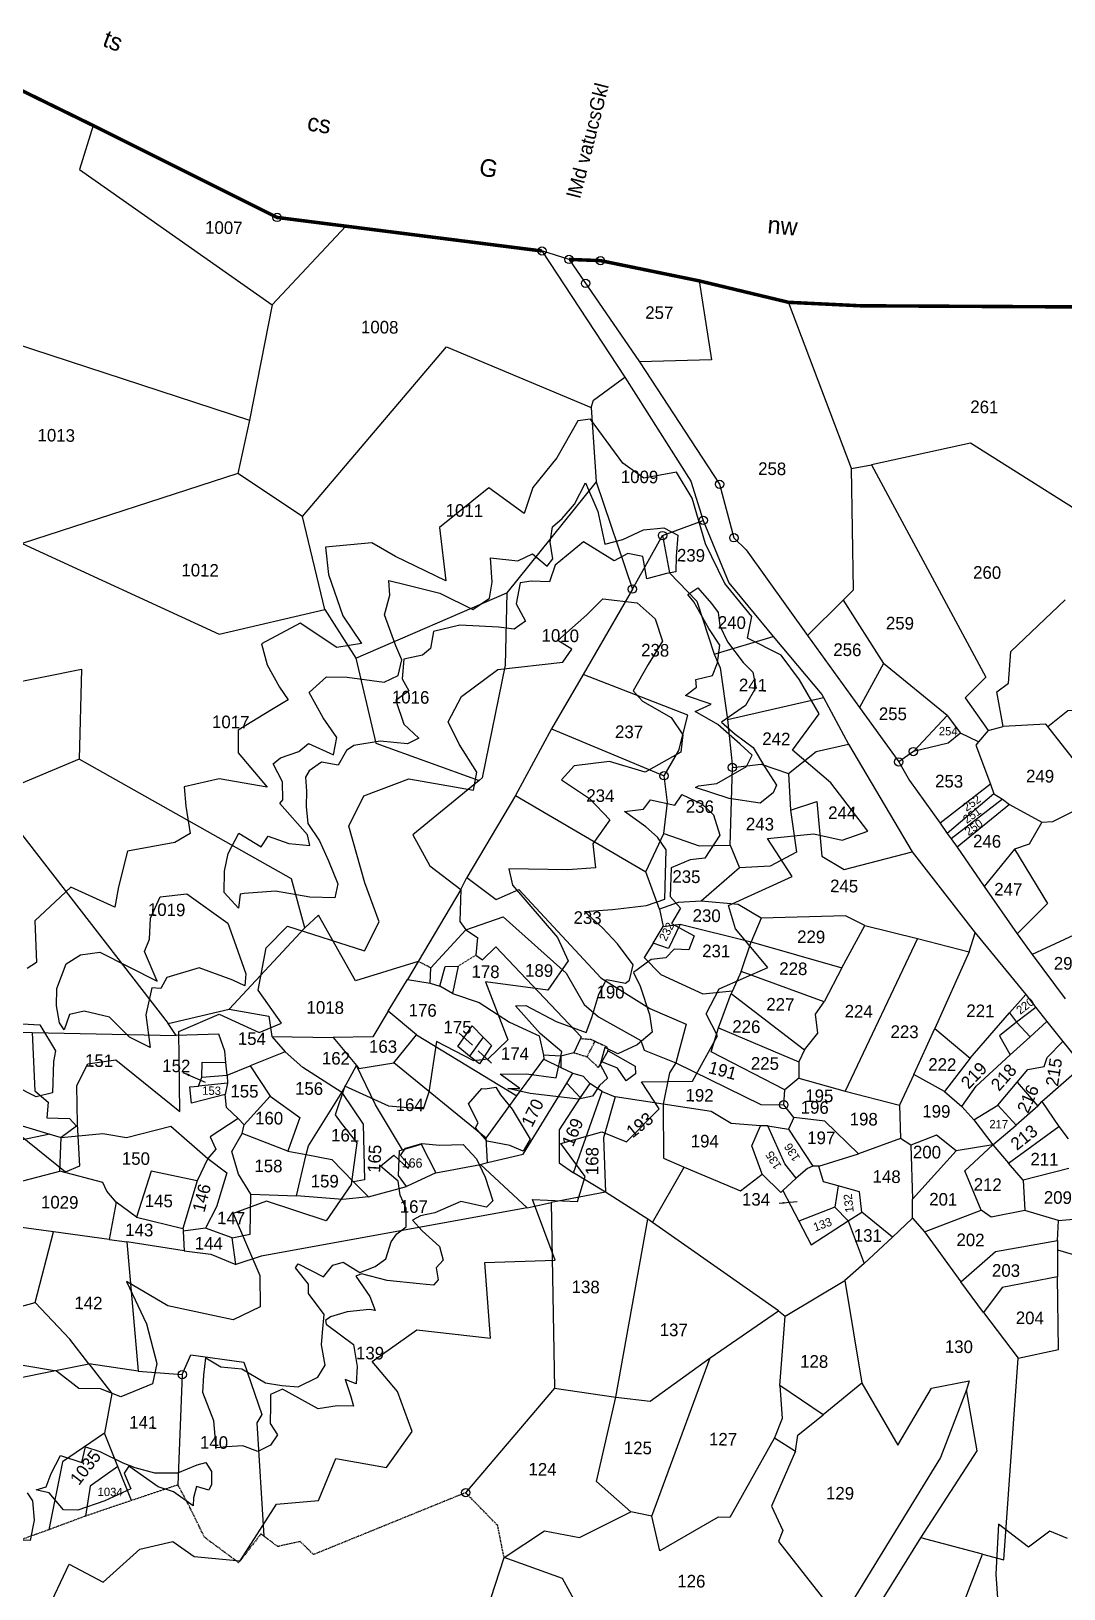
# Model space of a CAD drawing. Header units: metres. Extents: x 92 to 307193, y 121 to 1940865.
# Drawn here: x 305715 to 306427, y 1939684 to 1940757 of the extents above; entities that cross this region are included whole.
import ezdxf

# ---------------------------------------------------------------- set-up
doc = ezdxf.new("R2010")
doc.units = ezdxf.units.M
doc.header["$LTSCALE"] = 0.3
doc.linetypes.add('DASHED', pattern=[0.75, 0.5, -0.25])
doc.layers.get('0').update_dxf_attribs({"linetype": 'CONTINUOUS'})
for name, color, linetype in [('OFF', 1, 'CONTINUOUS'), ('POLY_HATCH', 12, 'CONTINUOUS'), ('POLY_PARCEL', 6, 'CONTINUOUS'), ('POLY_ROAD', 30, 'CONTINUOUS'), ('POLY_SUBPARCEL', 6, 'DASHED'), ('SYM_ARROW', 1, 'CONTINUOUS'), ('SYM_STONE', 1, 'CONTINUOUS'), ('TEXT_MAPOUT', 7, 'CONTINUOUS'), ('TEXT_PARCEL', 7, 'CONTINUOUS'), ('V_BOUND_LINE', 7, 'CONTINUOUS')]:
    doc.layers.add(name, color=color, linetype=linetype)
doc.styles.add('TEXT_MAP', font='KRDEV050.TTF')
doc.dimstyles.get("Standard").update_dxf_attribs({"dimtxt": 0.18, "dimasz": 0.18, "dimexe": 0.18, "dimexo": 0.0625, "dimgap": 0.09, "dimtad": 0, "dimtih": 1, "dimtoh": 1, "dimdec": 4, "dimzin": 0, "dimdsep": 46, "dimtxsty": 'Standard', "dimcen": 0.09, "dimadec": 0, "dimazin": 0, "dimtfac": 1, "dimtdec": 4, "dimtofl": 0, "dimtmove": 0, "dimatfit": 3, "dimfxl": 1, "dimtolj": 1, "dimtzin": 0, "dimarcsym": 0})

# ---------------------------------------------------------------- blocks, each defined once
blk = doc.blocks.new('STONE')
blk.add_circle((0, 0), 0.851)
blk = doc.blocks.new('TEXTARROW')
blk.add_leader([(0.04, -0.01), (8.68, -0.01)], dimstyle='Standard', override={"dimtxt": 2.5, "dimasz": 2.5, "dimexe": 1.25, "dimexo": 0.625, "dimgap": 0.625, "dimtad": 1, "dimtih": 0, "dimtoh": 0, "dimzin": 8, "dimcen": 2.5, "dimtofl": 1})
blk = doc.blocks.new('10')
at = {"layer": 'OFF'}
for points in [[(532.59, 476.16), (528.7, 477.31)], [(522.9, 280.67), (525.88, 290.39)]]:
    blk.add_lwpolyline(points, dxfattribs=at)
at = {"layer": 'POLY_HATCH'}
for points in [[(460.51, 281.53), (463.7, 288.57), (468.6, 286.03), (473.78, 290.85), (478.47, 292.03), (481.58, 289.92), (488.14, 289.38), (493.24, 297.57), (499.21, 298.18), (501.61, 304.21), (508.87, 303.03), (512.48, 308.21), (510.3, 313.89), (506.62, 318.15), (512.95, 322.75), (523.5, 321.72), (522.53, 332.54), (532.58, 333.01), (529.26, 341.62), (535.66, 341.44), (536.7, 345.05), (533.19, 349.69), (539.02, 351.44), (542.56, 350.05), (547.18, 354.87), (544.57, 358.69), (551.9, 358.87), (555.37, 365.41), (553.69, 368.52), (555.51, 372.12), (562.41, 375.3), (557.73, 380.77), (556.69, 384.09), (565.74, 388.34), (562.13, 393.74), (568.74, 394.49), (572.79, 393.66), (576.47, 394.99), (571.07, 401.81), (565.53, 406.42), (569.28, 411.67), (566.38, 416.49), (563.7, 419.96), (558.87, 422.35), (559.42, 425.45), (555.51, 430.14), (552.69, 435.75), (550.65, 442.28), (548.39, 445.96), (543.71, 445), (540.67, 447.11), (535.98, 453.36), (534.16, 453.11), (531.26, 447.78), (527.86, 443.46), (526.68, 439.71), (521.56, 443.31)], [(521.56, 443.31), (514.61, 437.55), (515.61, 429.96), (508.34, 433.34), (504.96, 435.25), (498.34, 434.52), (498.81, 430.64), (500.96, 424.73), (503.69, 420.82), (500.13, 420.21), (494.87, 423.59), (489.36, 420.56), (490.22, 417.59), (492.01, 414.39), (493.28, 412.59), (490.95, 411.15), (486.21, 408.18), (486.24, 404.92), (490.45, 400.07), (483.6, 401.16), (478.62, 399.95), (478.89, 397.22), (479.56, 393.31), (477.36, 391.99), (470.62, 390.67), (469.41, 385.52), (468.91, 382.61), (462.58, 385.41), (457.49, 380.5), (457.82, 374.53), (456.49, 373.68)], [(551.14, 427.45), (550.24, 428.46), (551.65, 429.46), (553.63, 427.23), (554.61, 425.95), (554.88, 424.07), (556.01, 421.8), (558.29, 418.87), (559.72, 417.49), (560.14, 415.31), (558.72, 412.73), (555.33, 410.3), (557.31, 408.58), (559.89, 406.7), (561.57, 404.02), (563.3, 401.39), (562.83, 400.26), (561, 398.79), (556.56, 399.36), (551.72, 400.9)], [(453.39, 365.83), (458.43, 365.65), (460.7, 361.97), (460.47, 360.43), (460.39, 355.92), (458.07, 355.32), (454.91, 356.85)], [(452.87, 352.13), (462.38, 344.64), (464.41, 345.55), (464.03, 351.52), (463.82, 357.01), (465.38, 360.16), (469.35, 360.78), (478.62, 353.52), (478.33, 364.98), (484.07, 367.54), (489.8, 364.98), (493.01, 366.36), (489.57, 371.03), (490.66, 377.12), (493.63, 380.26), (504.72, 376.88), (506.76, 381.03), (504.61, 386.58), (502.22, 394.66), (504.31, 399.04), (510.7, 401.54), (519.97, 400.04), (520.41, 402.66), (517.85, 406.63), (516.23, 409.77), (518.08, 413.45), (523.23, 417.35), (532.5, 418.56), (533.77, 420.41), (531.74, 421.62), (535.83, 425.35), (538.1, 427.67), (543.01, 427.17), (545.63, 424.91), (546.72, 421.76), (544.69, 418.38), (542.6, 414.59), (543.98, 413.15), (548.13, 410.83), (549.81, 408.39), (549.54, 405.89), (544.51, 402.98), (539.36, 404.42), (534.33, 403.75), (532.53, 401.72), (536.57, 399.1), (539.54, 396.08), (537.15, 392.64), (537.6, 389.2), (533.62, 388.87), (525.18, 388.9), (525.77, 386.55), (532.3, 379.15), (533.86, 375.82), (531, 371.62), (522.09, 372.65), (525.38, 364.42), (522.59, 361.63), (520.56, 361.36), (515.17, 364.04), (514.2, 356.78), (513.41, 354.34), (508.49, 354.72), (502.16, 357.45), (500.87, 353.34), (501.72, 352.19), (503.99, 349.4), (503.25, 343.43), (499.75, 338.17), (491.19, 340.85), (486.45, 339.06), (490.39, 330.24), (490.48, 325.74), (486.69, 323.83), (477.3, 325.68), (471.32, 329.12), (474.3, 323.1), (475.86, 317.42), (475.24, 314.51), (470.74, 312.6), (467.82, 313.69), (464.73, 313.72), (461.52, 316.16), (456.67, 316.89)], [(551.72, 400.9), (552.16, 401.14), (554.76, 401.51), (558.97, 403.97), (559.76, 405.6), (558.03, 407.16), (554.79, 409.95), (551.52, 411.77), (553.79, 412.82), (550.1, 414.03), (551.69, 415.24), (551.55, 416.35), (553.92, 416.94), (554.61, 418.76), (554.92, 421.29), (553.32, 423.63), (551.14, 427.45)], [(525.51, 357.44), (527.21, 357.47), (524.36, 359.51), (528.15, 359.59), (532.39, 359.09), (533.16, 362.8), (529.99, 365.39), (526.42, 369.31), (527.89, 369.39), (532.29, 367.12), (536.6, 365.62), (537.36, 367.79), (538.31, 371.13), (539.36, 373.24), (542.11, 372.77), (542.65, 373.2), (543.15, 375.41), (540.89, 378.38), (538.71, 380.65), (536.08, 382.92), (540.1, 383.26), (544.95, 383.89), (547.58, 384.87), (547.63, 388.43), (547.64, 391.92), (546.37, 393.71), (544.68, 395.15), (541.6, 397.32), (544.35, 397.66), (545.31, 399.03), (548.81, 398.34), (549.79, 399.83), (549.8, 399.84)], [(549.8, 399.84), (552.7, 398.51), (554.36, 397.01), (555.28, 394.13), (553.2, 390.8), (551.12, 390.52), (548.39, 389.35), (548.31, 385.26), (549.84, 383.59), (548.57, 381.41), (551.85, 379.68), (551.12, 377.65), (548.99, 377.73), (547.81, 376.45), (545.73, 376.18), (543.23, 374.32)], [(543.23, 374.32), (544.23, 372.37), (545.58, 368.31), (546.01, 365.83), (543.88, 363.96), (541.15, 362.63), (539.27, 363.51), (538.64, 361.08), (539.72, 359.15), (538.59, 358.07), (537.61, 356.55), (535.63, 356.07), (528.69, 356.8), (525.51, 357.44)], [(520.95, 351.77), (521.33, 352.49), (519.89, 355.21), (521.75, 357.39), (522.27, 357.39)], [(522.27, 357.39), (523.78, 357.65), (524.43, 356.55), (526.16, 354.52), (528.79, 350.24), (527.81, 348.51), (525.88, 349.33), (522.65, 349.91), (520.95, 351.77)], [(484.49, 305.51), (484.12, 309.33), (482.49, 313.37), (482.57, 315.87), (482.85, 318.34), (484.99, 317.09), (488.01, 316.82), (491.41, 314.9), (493.75, 314.53), (496.12, 314.39), (498.91, 315.82), (499.93, 317.51), (499.36, 320.43), (499.48, 322.22), (499.68, 324.75), (497.38, 327.73), (497.39, 329.06), (495.48, 331.4), (495.85, 331.96), (499.48, 330.18), (500.81, 331.87), (502.28, 332.3), (504.68, 330.87), (506.89, 331.72), (508.39, 332.87), (509.12, 335.3), (509.88, 336.47), (511.22, 337.46), (511.17, 340.12), (510.31, 341.97), (510.01, 343.98), (507.41, 346.09), (509.3, 347.69), (511.41, 345.83), (511.59, 346.24), (510.25, 347.67), (510.97, 348.72), (513.31, 349.44), (515.88, 349.2), (519.19, 349.36), (519.19, 349.36)], [(519.19, 349.36), (521.14, 347.36), (522.4, 344.75), (523.58, 341.37), (522.65, 340.45), (519.01, 341.22), (515.28, 339.54), (513.25, 339.07), (512.12, 338.44), (513.5, 336.92), (516.03, 334.74), (516.56, 332.76), (515.58, 331.68), (515.91, 329.95), (515.23, 329.18), (513.25, 329.35), (508.61, 329.78), (504.93, 330.66), (504.1, 330.33), (506.18, 327.45), (506.96, 325.47), (506.13, 325.6), (502.95, 325.22), (500.57, 324.45), (499.89, 323.92), (499.97, 323.39), (503.95, 320.52), (504.48, 317.39), (504.4, 314.91), (502.82, 315.53), (503.6, 313.25), (504.03, 311.73), (501.7, 311.75), (499.01, 311.28), (493.88, 314.01), (492.15, 313.23), (492.17, 311.75), (492.15, 309.07), (493.22, 307.45), (492.25, 305.97), (490.47, 305.04), (488.29, 305.82), (486, 305.64), (484.49, 305.51)], [(606.43, 294.24), (603.87, 295.24), (600.86, 292.9), (596.52, 296.13), (596.26, 288.97), (596.59, 284.86), (600.79, 278.74), (594.88, 281.89), (591.43, 279.18), (587.83, 271.36), (590.09, 262.42), (599.23, 257.82), (603.87, 257.11), (598.19, 249.51), (601.64, 247.55), (611.03, 248.7)], [(458.81, 299.11), (460.24, 299.58), (460.93, 301.47), (462.24, 304.09), (465.29, 303.11), (465.79, 305.38), (467.84, 304.72), (471.17, 303.16), (472.9, 302.5), (475.72, 301.81), (479.06, 301.86), (481.82, 303), (483.06, 303.37), (483.06, 303.37)], [(483.06, 303.37), (483.85, 302.09), (483.9, 300.23), (483.52, 299.41), (481.74, 299.93), (481.37, 298.31), (481.34, 297.13), (478.46, 299.11), (476.28, 299.78), (472.02, 302.68), (471.38, 301.69), (472.38, 299.46), (468.68, 297.69), (464.85, 296.32), (462.76, 296.3), (460.72, 298.7), (459.58, 298.92), (458.81, 299.11)], [(457.55, 298.7), (458.31, 297.53), (458.63, 294.76), (458.09, 291.88), (456.33, 291.9), (454.8, 291.16), (452.95, 291.54), (450.78, 292.16), (448.38, 293.45), (447.13, 295.25), (446.59, 294.95), (446.77, 293.11), (446.43, 292.65), (446.69, 289.3), (446.35, 288.48), (444.59, 289.38), (442.78, 289.91), (441.76, 288.78), (439.56, 290.35), (437.16, 292.2), (435.36, 293.84)]]:
    blk.add_lwpolyline(points, dxfattribs=at)
for points in [[(547.14, 431.44), (544.35, 430.62), (543.73, 433.83), (541.58, 434.23), (539.63, 433.12), (535.23, 435.81), (531.21, 432.41), (530.42, 430.01), (527.83, 430.06), (526.23, 429.81), (525.73, 426.8), (527.1, 424.34), (525.47, 423.16), (523.23, 423.43), (517.7, 423.61), (513.94, 422.66), (513.57, 420.26), (512.42, 419.28), (509.76, 418.68), (509.55, 415.86), (510.54, 414.14), (508.68, 412.71), (509.89, 409.37), (512.07, 407.39), (510.47, 406.54), (506.55, 406.87), (502.76, 406.21), (501.75, 405.46), (500.6, 403.35), (498.17, 403.78), (496.44, 402.48), (495.91, 401.59), (496.12, 399.58), (496.1, 397.4), (496.35, 394.97), (498.04, 392.5), (499.41, 389.65), (500.75, 386.38), (500.38, 384.4), (496.78, 384.42), (491.86, 385.24), (487.4, 384.84), (486.8, 384.72), (486.62, 382.74), (484.54, 384.92), (484.53, 387.99), (485, 390.52), (486.53, 393.45), (489.71, 391.52), (490.69, 393.05), (493.67, 392.07), (496.71, 391.8), (496.33, 393.33), (492.3, 397.76), (492.72, 398.28), (492.65, 400.86), (491.27, 403.44), (492.3, 404.32), (494.93, 405.24), (496.31, 406.42), (499.89, 404.84), (500.32, 407.32), (498.34, 410.1), (496.31, 413.68), (498.74, 415.96), (501.67, 415.99), (507.01, 415.31), (508.99, 416.29), (509.46, 418.57), (508.59, 420.54), (506.91, 424.98), (507.64, 427.8), (507.46, 429.88), (509.99, 429.31), (514.78, 428.18), (519.52, 425.9), (521.9, 427.53), (522.22, 429.86), (521.95, 433.34), (525.88, 432.96), (527.96, 433.99), (530.09, 432.26), (530.87, 433.29), (530.44, 435.67), (530.77, 437.89), (532.1, 439.07), (533.88, 441.15), (535.41, 444.23), (537.19, 440.15), (538.26, 435.52), (540.85, 436.19), (543.78, 437.62), (546.66, 437.94), (548.69, 436.92), (548.52, 433.89), (548.49, 431.71), (547.14, 431.44)], [(461.25, 365.95), (460.76, 368.39), (460.81, 370.87), (462.07, 374.39), (464.13, 375.74), (466.86, 376.16), (475.13, 372.11), (473.25, 376.34), (473.93, 378.09), (474.04, 381.12), (475.4, 384.16), (479.19, 384.66), (485.11, 380.57), (486.28, 377.36), (487.77, 373.35), (487.66, 371.6), (485.95, 372.42), (481.09, 374.12), (476.51, 372.68), (475.68, 371.07), (474.38, 371.13), (473.56, 367.3), (474.24, 362.63), (471.3, 364.07), (468.39, 366.88), (464.73, 367.66), (462.67, 367.19), (461.9, 364.95)]]:
    blk.add_lwpolyline(points, close=True, dxfattribs=at)
at = {"layer": 'POLY_PARCEL'}
for points in [[(464.27, 494.36), (462.38, 488.04), (490.21, 469.06)], [(490.21, 469.06), (500.62, 480.47)], [(551.25, 473.35), (553.14, 462.1), (542.89, 461.65)], [(573.38, 446.81), (564.08, 470.46)], [(432.59, 469.54), (487.21, 452.55)], [(490.21, 469.06), (487.21, 452.55)], [(494.96, 438.86), (515.24, 463.42), (536.03, 455.04)], [(536.03, 455.04), (536.35, 456.08), (540.81, 459.41)], [(536.03, 455.04), (536.93, 444.42)], [(487.21, 452.55), (485.66, 444.89)], [(612.63, 437.08), (590.37, 450.66), (576.26, 447.38)], [(572.45, 427.96), (573.92, 429.46), (573.38, 446.81)], [(573.38, 446.81), (576.26, 447.38)], [(576.26, 447.38), (593.05, 417.23), (590.11, 414.23), (593.46, 409.6)], [(485.66, 444.89), (454.96, 434.45)], [(494.96, 438.86), (485.66, 444.89)], [(536.93, 444.42), (524.37, 428.33)], [(536.93, 444.42), (542.3, 429.13)], [(546.51, 436.86), (552.3, 439.11)], [(498.34, 425.6), (494.96, 438.86)], [(542.3, 429.13), (546.51, 436.86)], [(546.51, 436.86), (547.59, 431.54), (551.53, 427.56), (554.11, 419.99)], [(454.96, 434.45), (483.28, 421.86), (498.34, 425.6)], [(502.9, 418.7), (524.37, 428.33)], [(524.37, 428.33), (524.27, 418.02), (521.22, 401.84), (520.76, 401.45)], [(542.3, 429.13), (535.45, 416.82)], [(567.42, 422.86), (572.45, 427.96)], [(572.45, 427.96), (578.39, 418.99)], [(595.62, 410.21), (594.64, 415.17), (596.3, 416.42), (596.54, 420.98), (604.24, 428.48)], [(498.34, 425.6), (502.9, 418.7)], [(554.11, 419.99), (562.51, 422.63)], [(554.11, 419.99), (555.03, 418.04), (556.17, 410.66)], [(578.39, 418.99), (575.01, 412.66)], [(587.57, 411.67), (578.39, 418.99)], [(502.9, 418.7), (505.93, 406.61), (520.76, 401.45)], [(535.45, 416.82), (531.02, 409.01)], [(547.2, 402.5), (549.25, 406.13), (550.51, 411.2), (535.45, 416.82)], [(447.14, 413.04), (463.68, 416.6), (463.54, 403.72)], [(556.17, 410.66), (569.85, 414)], [(601.99, 410.29), (604.82, 412.66), (611.06, 412.94)], [(556.17, 410.66), (556.96, 403.83)], [(582.81, 406.46), (587.57, 411.67)], [(587.57, 411.67), (589.54, 409.2)], [(593.46, 409.6), (595.62, 410.21)], [(601.99, 410.29), (601.69, 410.66), (595.62, 410.21)], [(609.28, 401.3), (601.99, 410.29)], [(531.02, 409.01), (526.01, 399.4)], [(531.02, 409.01), (547.2, 402.5)], [(589.54, 409.2), (587.78, 407.71), (582.81, 406.46)], [(592.13, 407.97), (589.54, 409.2)], [(592.13, 407.97), (591.74, 407.5), (593.89, 401.94)], [(593.46, 409.6), (592.13, 407.97)], [(564.99, 403.07), (568.92, 406.27), (573.51, 407.37)], [(582.81, 406.46), (580.75, 404.96)], [(463.54, 403.72), (451.04, 398.28)], [(496.12, 380.02), (494.13, 387.01), (463.54, 403.72)], [(556.78, 392.71), (556.96, 403.83)], [(556.96, 403.83), (561.07, 404.33), (564.99, 403.07)], [(520.76, 401.45), (511.42, 393.55), (513.87, 389.14), (518.39, 385.82)], [(547.27, 394.22), (547.77, 398.68), (547.2, 402.5)], [(564.99, 403.07), (565.36, 397.82)], [(593.89, 401.94), (586.78, 396.25)], [(593.89, 401.94), (594.41, 400.55)], [(526.01, 399.4), (519.2, 387.56)], [(526.01, 399.4), (544.78, 388.71)], [(565.36, 397.82), (569.1, 399.11), (569.93, 391.3), (573.14, 389.47), (582.86, 392.12)], [(594.41, 400.55), (587.83, 394.83)], [(595.66, 399.85), (588.41, 394.03)], [(596.67, 399.07), (589.28, 392.86)], [(594.41, 400.55), (595.66, 399.85)], [(595.66, 399.85), (596.67, 399.07)], [(596.67, 399.07), (601.34, 396.6)], [(601.34, 396.6), (602.89, 396.74), (606.95, 398.83)], [(451.04, 398.28), (476.77, 366.08)], [(565.36, 397.82), (566.29, 391.84), (562.54, 389.76), (558.19, 389.5)], [(601.34, 396.6), (599.58, 393.43), (597.45, 392.72)], [(544.78, 388.71), (547.27, 394.22)], [(547.27, 394.22), (552.35, 392.53), (556.78, 392.71)], [(556.78, 392.71), (558.19, 389.5)], [(597.45, 392.72), (593.23, 387.29)], [(597.45, 392.72), (602.32, 385.02), (598, 380.58)], [(546.84, 383.42), (544.78, 388.71)], [(558.19, 389.5), (552.75, 384.65)], [(518.39, 385.82), (512.42, 375.45)], [(518.39, 385.82), (518.28, 381.23), (519.16, 380.09)], [(518.39, 385.82), (519.2, 387.56)], [(519.2, 387.56), (523.45, 384.47), (526.66, 385.94), (538.55, 373.49), (545.65, 369.21), (550.87, 367.01), (549.45, 361.49)], [(552.75, 384.65), (549.47, 384.39), (546.84, 383.42)], [(546.84, 383.42), (547.38, 380.94)], [(561.39, 382.34), (558.04, 384.25), (552.75, 384.65)], [(512.42, 375.45), (503.47, 372.58), (498.08, 381.88), (496.12, 380.02)], [(519.16, 380.09), (524.47, 382), (533.58, 374.07), (536.22, 369.65), (538.31, 367.9), (544.39, 364.6), (544.92, 363.24), (549.45, 361.49)], [(549.83, 381.3), (548.21, 377.81), (545.97, 378.53)], [(547.38, 380.94), (549.83, 381.3)], [(549.83, 381.3), (559.99, 378.92)], [(561.39, 382.34), (559.99, 378.92)], [(576.24, 381.48), (573.43, 382.85), (561.39, 382.34)], [(573.03, 375.4), (576.24, 381.48)], [(576.24, 381.48), (583.77, 379.72)], [(608.06, 381.47), (600.22, 377.67)], [(496.12, 380.02), (485.49, 368.23)], [(514.24, 374.56), (519.16, 380.09)], [(519.16, 380.09), (520.84, 378.99), (520.66, 376.49)], [(545.97, 378.53), (547.38, 380.94)], [(558.62, 374.68), (559.99, 378.92)], [(559.99, 378.92), (573.03, 375.4)], [(583.77, 379.72), (573.76, 357.74)], [(583.77, 379.72), (591.19, 377.92)], [(591.19, 377.92), (592.03, 380.66)], [(520.66, 376.49), (521.61, 375.8), (523.49, 377.68), (535.87, 365), (535.76, 364.75)], [(545.97, 378.53), (544.71, 376.48), (547.12, 374.07), (553.21, 371.37), (557.41, 371.88)], [(591.19, 377.92), (586.43, 366.9)], [(512.42, 375.45), (510.93, 372.87)], [(514.16, 372.37), (514.24, 374.56)], [(515.58, 371.95), (516.3, 374.79), (518.13, 374.86)], [(518.13, 374.86), (517.39, 370.92)], [(558.62, 374.68), (557.41, 371.88)], [(570.54, 370.47), (558.62, 374.68)], [(573.03, 375.4), (570.54, 370.47)], [(508.24, 368.29), (510.93, 372.87)], [(510.93, 372.87), (514.16, 372.37)], [(514.16, 372.37), (515.58, 371.95)], [(517.39, 370.92), (515.58, 371.95)], [(517.39, 370.92), (521.2, 369.69), (525.61, 366.93), (529.84, 365.07), (530.51, 362.32)], [(555.5, 366.54), (557.25, 371.51)], [(557.41, 371.88), (557.25, 371.51)], [(557.25, 371.51), (567.84, 363.59)], [(567.84, 363.59), (569.71, 365.97), (569.35, 368.7), (570.54, 370.47)], [(597.1, 369.26), (599.37, 371.94)], [(600.86, 370.09), (598.08, 367.98)], [(476.77, 366.08), (485.49, 368.23)], [(485.49, 368.23), (491.18, 367.33), (491.62, 364.42)], [(508.24, 368.29), (506.07, 364.57), (500.4, 364.4)], [(512.3, 364.97), (508.24, 368.29)], [(591.53, 362.71), (597.1, 369.26)], [(598.08, 367.98), (595.68, 365.96), (597.28, 363.27)], [(597.1, 369.26), (598.08, 367.98)], [(598.08, 367.98), (600.1, 365.91)], [(600.1, 365.91), (602.45, 368.11)], [(477.94, 364.4), (476.77, 366.08)], [(518.23, 363.36), (520.24, 366.34), (521.86, 364.76)], [(565.09, 357.81), (554.5, 363.13), (555.5, 366.54)], [(555.5, 366.54), (567.03, 361.84)], [(583.51, 360.25), (586.43, 366.9)], [(586.43, 366.9), (591.53, 362.71)], [(597.28, 363.27), (600.1, 365.91)], [(448.63, 364.48), (457.34, 364.53)], [(457.34, 364.53), (457.83, 356.17), (459.77, 354.59), (459.64, 352.34), (462.88, 352.31), (463.89, 351.2), (461.7, 349.56)], [(457.34, 364.53), (477.94, 364.4)], [(485.09, 360.62), (484.96, 362.25), (484.06, 364.66), (477.94, 364.4)], [(491.62, 364.42), (500.4, 364.4)], [(491.62, 364.42), (493.55, 362.25)], [(500.4, 364.4), (503.8, 360.44)], [(509.11, 360.92), (512.3, 364.97)], [(512.3, 364.97), (526.81, 356.42)], [(519.96, 362.02), (518.23, 363.36)], [(521.86, 364.76), (519.96, 362.02)], [(521.86, 364.76), (523.08, 363.56), (521.4, 360.91), (519.96, 362.02)], [(535.76, 364.75), (534.87, 362.71)], [(567.84, 363.59), (567.03, 361.84)], [(590.43, 355.78), (592.45, 358.73), (597.28, 363.27)], [(598.33, 359.38), (599.82, 361.2), (602.13, 361.68), (602.56, 362.99), (604.79, 365.27)], [(493.55, 362.25), (488.57, 360.21)], [(501.74, 356.58), (496.12, 360.07), (493.55, 362.25)], [(526.81, 356.42), (530.58, 361.74)], [(530.51, 362.32), (530.58, 361.74)], [(532.99, 362.17), (530.51, 362.32)], [(530.58, 361.74), (533.04, 360.59)], [(534.87, 362.71), (532.99, 362.17)], [(532.99, 362.17), (533.04, 360.59)], [(538.39, 360.65), (538.86, 361.48)], [(539.74, 363.04), (543.63, 360.93), (543.71, 359.81), (542.4, 358.78), (541.13, 360.6), (538.86, 361.48)], [(538.86, 361.48), (539.74, 363.04)], [(549.45, 361.49), (548.59, 360.02), (547.73, 355.55)], [(549.45, 361.49), (561.72, 355.69), (564.98, 355.69)], [(567.03, 361.84), (567.09, 359.5)], [(591.53, 362.71), (587.95, 357.91)], [(601.87, 356.68), (607.61, 361.85)], [(481.72, 358.45), (481.7, 360.6), (485.09, 360.62)], [(481.72, 358.45), (485.3, 358.81)], [(485.3, 358.81), (485.09, 360.62)], [(485.3, 358.81), (488.57, 360.21)], [(485.3, 358.81), (485.37, 357.66)], [(488.57, 360.21), (491.5, 355.88)], [(501.74, 356.58), (503.8, 360.44)], [(503.8, 360.44), (504.15, 360.04), (509.11, 360.92)], [(510.56, 348.5), (506.6, 354.88), (503.8, 360.44)], [(522.47, 350.3), (509.11, 360.92)], [(533.04, 360.59), (534.77, 359.78)], [(533.92, 358.36), (534.77, 359.78)], [(534.77, 359.78), (536.23, 359.39), (537.2, 358.35)], [(567.09, 359.5), (565.09, 357.81)], [(567.09, 359.5), (573.76, 357.74)], [(583.51, 360.25), (581.52, 355.87)], [(587.95, 357.91), (583.51, 360.25)], [(595.6, 356.05), (598.33, 359.38)], [(598.33, 359.38), (601.34, 355.99)], [(485.09, 356.06), (480.27, 354.72), (480.01, 357.05), (481.23, 357.18)], [(481.23, 357.18), (481.72, 358.45)], [(485.37, 357.66), (481.23, 357.18)], [(485.37, 357.66), (485.09, 356.06)], [(496.79, 347.61), (497.11, 348.87), (501.74, 356.58)], [(501.74, 356.58), (504.88, 352.05), (505.15, 344.11), (503.6, 343.83)], [(522.75, 346.86), (527.79, 348.08), (533.92, 358.36)], [(533.92, 358.36), (535.87, 356.3)], [(535.03, 345.53), (538.98, 357.24)], [(537.2, 358.35), (535.87, 356.3)], [(538.98, 357.24), (537.2, 358.35)], [(538.98, 357.24), (540.87, 356.47)], [(564.98, 355.69), (565.09, 357.81)], [(573.76, 357.74), (581.52, 355.87)], [(587.95, 357.91), (590.43, 355.78)], [(601.34, 355.99), (601.87, 356.68)], [(601.87, 356.68), (604.36, 353.13)], [(486.96, 352.63), (485.3, 354.2), (485.09, 356.06)], [(491.5, 355.88), (487.87, 351.75)], [(491.5, 355.88), (495.78, 352.88), (494.13, 348.06)], [(522.47, 350.3), (526.81, 356.42)], [(535.87, 356.3), (532.89, 351.66), (532.97, 346.92), (535.03, 345.53)], [(540.87, 356.47), (539.28, 350.61), (539.65, 342.84)], [(547.73, 355.55), (540.87, 356.47)], [(561.7, 352.64), (557.49, 352.89), (554.61, 354.56), (547.73, 355.55)], [(547.73, 355.55), (547.88, 347.79), (550.84, 346.58)], [(566.45, 353.87), (564.98, 355.69)], [(581.52, 355.87), (581.76, 351.08)], [(590.43, 355.78), (592.21, 353.89)], [(592.21, 353.89), (595.6, 356.05)], [(598.25, 353.23), (595.6, 356.05)], [(601.34, 355.99), (598.25, 353.23)], [(452.07, 352.28), (460.09, 350.02)], [(486.96, 352.63), (483.02, 349.94), (483.83, 348.21), (482.7, 346.87)], [(487.87, 351.75), (486.96, 352.63)], [(562.01, 345.74), (560.52, 349.73), (561.7, 352.64)], [(562.75, 352.62), (561.7, 352.64)], [(562.75, 352.62), (565.71, 352.2)], [(566.89, 345.23), (565.27, 347.25), (562.75, 352.62)], [(566.45, 353.87), (565.71, 352.2)], [(565.71, 352.2), (569.26, 346.96)], [(575.76, 348.84), (570.88, 353.4), (566.45, 353.87)], [(592.21, 353.89), (594.94, 350.35)], [(594.94, 350.35), (598.25, 353.23)], [(597.23, 347.79), (604.36, 353.13)], [(604.36, 353.13), (605.72, 351.37)], [(460.09, 350.02), (452.77, 348.38), (447.69, 348.95), (447.33, 347.65)], [(460.09, 350.02), (461.7, 349.56)], [(461.7, 349.56), (467.67, 350.21), (471.04, 349.68), (477.38, 351.42), (482.7, 346.87)], [(488.93, 341.85), (487.16, 344.68), (486.12, 347.89), (487.6, 350.48)], [(487.6, 350.48), (487.87, 351.75)], [(494.13, 348.06), (487.6, 350.48)], [(522.75, 346.86), (522.47, 350.3)], [(581.76, 351.08), (575.76, 348.84)], [(583.25, 350.17), (581.76, 351.08)], [(589.72, 349.46), (586.89, 351.66), (583.25, 350.17)], [(583.25, 350.17), (583.57, 342.43)], [(594.94, 350.35), (589.72, 349.46)], [(593.44, 341.02), (590.99, 346.59), (594.94, 350.35)], [(594.94, 350.35), (597.23, 347.79)], [(461.57, 344.74), (461.7, 349.56)], [(494.13, 348.06), (496.79, 347.61)], [(495.49, 341.67), (496.79, 347.61)], [(496.79, 347.61), (500.44, 346.98), (503.6, 343.83)], [(511.21, 343.25), (510.03, 344.82), (510.12, 348.37), (510.56, 348.5)], [(510.56, 348.5), (513.22, 349.31), (515.35, 345.28)], [(570.1, 346.96), (575.76, 348.84)], [(583.57, 342.43), (589.72, 349.46)], [(599.35, 345.36), (597.23, 347.79)], [(482.7, 346.87), (481.22, 343.64)], [(482.7, 346.87), (485.49, 344.83), (484.04, 339.95), (482.55, 336.89)], [(515.35, 345.28), (521.75, 346.54)], [(521.75, 346.54), (522.75, 346.86)], [(521.75, 346.54), (528.5, 340.42)], [(539.65, 342.84), (535.03, 345.53)], [(546.46, 338.57), (550.84, 346.58)], [(550.84, 346.58), (558.96, 343.27), (562.01, 345.74)], [(565.02, 343.4), (564.73, 343.11), (562.01, 345.74)], [(569.26, 346.96), (568.48, 346.63), (566.89, 345.23)], [(570.1, 346.96), (569.26, 346.96)], [(572.93, 344.21), (570.84, 344.76), (570.1, 346.96)], [(605.88, 347.12), (599.35, 345.36)], [(599.35, 345.36), (599.68, 341.02)], [(451.9, 342.08), (461.57, 344.74)], [(469.68, 340.44), (468.36, 341.98), (467.75, 343.19), (461.57, 344.74)], [(481.22, 343.64), (474.64, 344.95), (472.66, 338.33)], [(481.22, 343.64), (479.31, 336.77)], [(503.6, 343.83), (505.77, 341.67)], [(505.77, 341.67), (511.21, 343.25)], [(515.35, 345.28), (511.21, 343.25)], [(566.89, 345.23), (565.02, 343.4)], [(565.02, 343.4), (567.36, 339.09)], [(572.93, 344.21), (572.47, 341.13)], [(576.37, 340.49), (575.99, 343.4), (572.93, 344.21)], [(486.35, 335.55), (488.94, 336.1), (488.93, 341.85)], [(488.93, 341.85), (495.49, 341.67)], [(505.77, 341.67), (502.1, 341.28), (495.49, 341.67)], [(528.5, 340.42), (531.89, 341.25)], [(539.65, 342.84), (531.89, 341.25)], [(531.89, 341.25), (532.78, 314.69)], [(545.76, 339.04), (539.65, 342.84)], [(572.47, 341.13), (567.36, 339.09)], [(572.47, 341.13), (574.42, 339.19)], [(583.63, 339.73), (583.57, 342.43)], [(585.37, 337.77), (593.44, 341.02)], [(599.68, 341.02), (594.87, 340), (593.44, 341.02)], [(604.48, 339.66), (599.68, 341.02)], [(469.68, 340.44), (468.76, 335.09)], [(472.66, 338.33), (469.68, 340.44)], [(528.5, 340.42), (490.54, 332.99), (486.93, 331.73)], [(541.53, 313.51), (545.76, 339.04)], [(546.46, 338.57), (545.76, 339.04)], [(567.36, 339.09), (569.19, 335.72), (574.42, 339.19)], [(574.42, 339.19), (576.37, 340.49)], [(574.42, 339.19), (576.81, 333.14)], [(580.8, 336.95), (576.37, 340.49)], [(580.8, 336.95), (583.63, 339.73)], [(583.63, 339.73), (585.37, 337.77)], [(604.41, 336.83), (604.48, 339.66)], [(604.48, 339.66), (607.17, 339.95)], [(446.56, 337.79), (450.21, 323.55), (458.33, 325.93)], [(460.79, 336.05), (451.59, 337.19)], [(472.66, 338.33), (479.31, 336.77)], [(479.31, 336.77), (479.34, 336.76), (479.36, 336.39)], [(482.55, 336.89), (479.36, 336.39)], [(486.35, 335.55), (482.55, 336.89)], [(564.65, 326.2), (546.46, 338.57)], [(576.81, 333.14), (580.8, 336.95)], [(585.37, 337.77), (590.66, 330.71)], [(590.66, 330.71), (595.56, 335.12), (604.41, 336.83)], [(604.41, 336.83), (604.42, 335.49)], [(458.33, 325.93), (460.79, 336.05)], [(468.76, 335.09), (460.79, 336.05)], [(468.76, 335.09), (471.29, 334.76)], [(479.5, 333.6), (471.29, 334.76)], [(471.29, 334.76), (473.19, 316.32)], [(479.36, 336.39), (479.5, 333.6)], [(486.93, 331.73), (486.35, 335.55)], [(604.42, 335.49), (609.09, 334.16), (616.85, 333.45), (617.45, 332), (618.9, 332.02)], [(604.42, 335.49), (604.45, 331.62)], [(479.5, 333.6), (483.34, 333.16), (486.93, 331.73)], [(576.81, 333.14), (574.08, 330.66)], [(565.6, 325.46), (574.08, 330.66)], [(574.08, 330.66), (576.69, 316.01)], [(593.95, 326.39), (590.66, 330.71)], [(604.45, 331.62), (596.56, 329.97), (593.95, 326.39)], [(598.99, 319.89), (604.74, 321.22), (604.45, 331.62)], [(466.11, 317.25), (463.34, 320.74), (458.33, 325.93)], [(554.96, 319.34), (564.65, 326.2)], [(564.65, 326.2), (565.6, 325.46)], [(564.98, 315.55), (565.6, 325.46)], [(593.95, 326.39), (598.99, 319.89)], [(479.5, 315.9), (480.68, 318.76), (488.26, 317.8), (490.94, 310.36), (490.26, 309.15), (491.47, 292.96)], [(541.53, 313.51), (546.45, 313.02), (554.96, 319.34)], [(546.94, 296.6), (554.96, 319.34)], [(594.31, 291.79), (597.36, 291.05), (598.99, 319.89)], [(450.66, 313.95), (466.11, 317.25)], [(473.19, 316.32), (466.11, 317.25)], [(466.11, 317.25), (469.46, 313.05), (468.5, 307.38)], [(576.69, 316.01), (581.95, 307.23), (586.66, 315.45), (592.05, 316.55), (591.68, 315.27)], [(473.19, 316.32), (479.5, 315.9)], [(479.5, 315.9), (479.1, 300.11)], [(532.78, 314.69), (520.26, 299.57)], [(532.78, 314.69), (541.53, 313.51)], [(564.98, 315.55), (565.37, 310.83), (564.34, 308.02)], [(571.24, 311.44), (564.98, 315.55)], [(576.69, 316.01), (571.24, 311.44)], [(543.92, 297.17), (538.96, 301.41), (541.53, 313.51)], [(567.33, 306.16), (567.67, 308.48), (571.24, 311.44)], [(564.34, 308.02), (558.11, 296.53), (556.42, 296.58), (548.14, 291.63), (546.94, 296.6)], [(564.34, 308.02), (567.33, 306.16)], [(468.5, 307.38), (462.52, 303.2), (460.73, 293.44)], [(470.45, 302.61), (468.5, 307.38)], [(567.33, 306.16), (564.01, 298.24), (565.72, 294.79), (565.08, 293.19), (574.11, 282.02)], [(470.45, 302.61), (466.54, 299.74), (465.94, 295.47)], [(472.47, 297.77), (470.45, 302.61)], [(525.88, 290.39), (531.63, 294.28), (536.64, 293.37), (543.92, 297.17)], [(546.94, 296.6), (543.92, 297.17)], [(594.31, 291.79), (585.46, 294.01)], [(593.48, 258.09), (588.35, 275.77), (594.31, 291.79)]]:
    blk.add_lwpolyline(points, dxfattribs=at)
at = {"layer": 'POLY_ROAD'}
for points in [[(528.7, 477.31), (540.81, 459.41)], [(532.59, 476.16), (542.89, 461.65)], [(542.89, 461.65), (554.57, 444.3), (556.72, 436.68), (558.51, 434.97), (567.42, 422.86)], [(540.81, 459.41), (550.43, 444.71), (552.3, 439.11)], [(552.3, 439.11), (556.1, 430.24), (562.51, 422.63)], [(562.51, 422.63), (569.62, 414.42), (569.85, 414)], [(567.42, 422.86), (575.01, 412.66)], [(569.85, 414), (573.51, 407.37)], [(575.01, 412.66), (580.75, 404.96)], [(573.51, 407.37), (582.86, 392.12)], [(580.75, 404.96), (582.31, 402.3), (586.78, 396.25)], [(586.78, 396.25), (587.83, 394.83)], [(587.83, 394.83), (588.41, 394.03)], [(588.41, 394.03), (589.28, 392.86)], [(589.28, 392.86), (593.23, 387.29)], [(582.86, 392.12), (592.03, 380.66)], [(593.23, 387.29), (598, 380.58)], [(592.03, 380.66), (599.37, 371.94)], [(598, 380.58), (600.22, 377.67)], [(600.22, 377.67), (605.03, 371.38)], [(599.37, 371.94), (600.86, 370.09)], [(600.86, 370.09), (602.45, 368.11)], [(602.45, 368.11), (604.79, 365.27)], [(604.79, 365.27), (607.61, 361.85)], [(591.68, 315.27), (588.09, 305.56), (574.11, 282.02)], [(585.46, 294.01), (593.34, 306.58), (591.68, 315.27)], [(575.44, 277.38), (585.46, 294.01)], [(574.11, 282.02), (563.91, 277.29), (537.67, 281.54), (534.29, 287.5), (525.88, 290.39)]]:
    blk.add_lwpolyline(points, dxfattribs=at)
at = {"layer": 'POLY_SUBPARCEL'}
for points in [[(514.24, 374.56), (512.42, 375.45)], [(520.66, 376.49), (518.13, 374.86)], [(535.76, 364.75), (537.28, 364.67), (537.88, 364.39)], [(536.75, 362.16), (537.88, 364.39)], [(537.88, 364.39), (539.54, 363.63), (539.74, 363.04)], [(534.87, 362.71), (536.75, 362.16)], [(536.75, 362.16), (538.39, 360.65)], [(479.1, 300.11), (472.47, 297.77)], [(491.47, 292.96), (491.05, 293.26), (487.93, 289.11), (483.01, 292.66), (480.54, 297.53), (479.1, 300.11)], [(520.26, 299.57), (498.63, 290.42), (496.7, 292.26), (493.5, 291.49), (491.47, 292.96)], [(525.88, 290.39), (524.91, 294.93), (520.26, 299.57)], [(472.47, 297.77), (465.94, 295.47)], [(465.94, 295.47), (460.73, 293.44)], [(460.73, 293.44), (440.09, 285.74), (436.21, 286.08)]]:
    blk.add_lwpolyline(points, dxfattribs=at)
at = {"layer": 'V_BOUND_LINE', "const_width": 0.5}
for points in [[(439.59, 506.03), (464.27, 494.36)], [(464.27, 494.36), (490.76, 481.58), (500.62, 480.47)], [(500.62, 480.47), (528.7, 477.31)], [(551.25, 473.35), (537.08, 476.05), (532.59, 476.16)], [(564.08, 470.46), (551.25, 473.35)], [(607.91, 470.4), (574.37, 470.11), (564.08, 470.46)]]:
    blk.add_lwpolyline(points, dxfattribs=at)
at = {"layer": 'SYM_ARROW'}
for p, xscale, yscale, zscale, rotation in [((518.41, 365.29), 0.3, 0.3, 0.3, 318.8464475539409), ((523.11, 361.06), 0.3, 0.3, 0.3, 138.045231326056), ((478.97, 359.12), 0.4, 0.4, 0.4, 337.2722598572901), ((564.49, 341.59), 0.3, 0.3, 0.3, 6.039408896108232)]:
    blk.add_blockref('TEXTARROW', p, dxfattribs=dict(at, xscale=xscale, yscale=yscale, zscale=zscale, rotation=rotation))
at = {"layer": 'SYM_STONE', "xscale": 0.7, "yscale": 0.7, "zscale": 0.7}
for p in [(490.76, 481.58), (528.7, 477.31), (532.59, 476.16), (537.08, 476.05), (535, 472.77), (554.57, 444.3), (552.3, 439.11), (546.51, 436.86), (556.72, 436.68), (542.3, 429.13), (580.75, 404.96), (582.81, 406.46), (556.96, 403.83), (547.2, 402.5), (564.98, 355.69), (479.5, 315.9), (520.26, 299.57)]:
    blk.add_blockref('STONE', p, dxfattribs=at)
at = {"layer": 'TEXT_MAPOUT', "ltscale": 10, "style": 'TEXT_MAP'}
for s, height, rotation, p in [('ts', 2.5, 340.0394, (465.3, 505.8)), ('lMd vatucsGkl', 2, 76.5917, (534.06, 484.81)), ('cs', 2.5, 351.8797, (494.77, 494.1)), ('G', 2.5, 348.7035, (519.39, 488.1)), ('nw', 2.5, 355.9194, (560.85, 480.3))]:
    blk.add_text(s, height=height, rotation=rotation, dxfattribs=at).set_placement(p)
at = {"layer": 'TEXT_PARCEL', "style": 'TEXT_MAP'}
for s, height, p in [('1007', 1.8, (480.48, 479.12)), ('257', 1.8, (543.59, 467.82)), ('1008', 1.8, (502.97, 465.2)), ('261', 1.8, (590.27, 454.99)), ('1013', 1.8, (456.93, 449.08)), ('1009', 1.8, (540.43, 444.3)), ('258', 1.8, (560.05, 445.73)), ('1011', 1.8, (515.45, 439.14)), ('239', 1.8, (548.61, 433.18)), ('260', 1.8, (591, 431.32)), ('1012', 1.8, (477.77, 430.08)), ('259', 1.8, (578.63, 423.89)), ('240', 1.8, (554.59, 423.65)), ('1010', 1.8, (529.41, 421.44)), ('238', 1.8, (543.68, 419.54)), ('256', 1.8, (571.17, 419.99)), ('241', 1.8, (557.73, 414.75)), ('1016', 1.8, (508.13, 412.33)), ('255', 1.8, (577.8, 410.92)), ('1017', 1.8, (482.45, 408.43)), ('254', 1.2, (586.42, 408.84)), ('237', 1.8, (540.11, 407.81)), ('242', 1.8, (561.19, 407.1)), ('249', 1.8, (598.98, 402.3)), ('253', 1.8, (585.98, 401.39)), ('234', 1.8, (536.13, 398.63)), ('236', 1.8, (550.38, 397.27)), ('243', 1.8, (559.01, 394.88)), ('244', 1.8, (570.75, 396.66)), ('246', 1.8, (591.53, 392.88)), ('235', 1.8, (548.6, 387.22)), ('245', 1.8, (571.17, 386.19)), ('247', 1.8, (594.65, 386.04)), ('1019', 1.8, (473.66, 381.45)), ('230', 1.8, (551.57, 381.68)), ('233', 1.8, (534.55, 381.15)), ('229', 1.8, (566.56, 378.86)), ('231', 1.8, (553.01, 376.64)), ('295', 1.8, (603.32, 375.57)), ('178', 1.8, (520.06, 373.23)), ('189', 1.8, (527.72, 373.5)), ('228', 1.8, (564.07, 374.27)), ('190', 1.8, (537.98, 370.55)), ('227', 1.8, (562.29, 369.14)), ('224', 1.8, (573.51, 368.3)), ('221', 1.8, (590.91, 368.61)), ('1018', 1.8, (496.54, 367.79)), ('176', 1.8, (511.15, 367.58)), ('226', 1.8, (557.47, 365.89)), ('175', 1.8, (516.16, 365.23)), ('223', 1.8, (580.11, 365.47)), ('154', 1.8, (486.78, 363.18)), ('163', 1.8, (505.55, 362.32)), ('174', 1.8, (524.43, 361.56)), ('151', 1.8, (464.97, 359.73)), ('152', 1.8, (476.02, 359.14)), ('162', 1.8, (498.84, 360.54)), ('225', 1.8, (560.2, 360.66)), ('222', 1.8, (585.57, 360.86)), ('153', 1.2, (481.79, 355.96)), ('155', 1.8, (485.82, 355.65)), ('156', 1.8, (495.06, 356.17)), ('192', 1.8, (550.92, 355.97)), ('195', 1.8, (568.04, 356.14)), ('164', 1.8, (509.48, 354.04)), ('196', 1.8, (567.41, 354.47)), ('198', 1.8, (574.44, 352.89)), ('199', 1.8, (584.81, 354.15)), ('160', 1.8, (489.4, 351.85)), ('217', 1.2, (594.42, 352.73)), ('161', 1.8, (500.31, 349.55)), ('194', 1.8, (551.75, 349.43)), ('197', 1.8, (568.4, 350.13)), ('200', 1.8, (583.55, 348.3)), ('150', 1.8, (470.43, 345.81)), ('211', 1.8, (600.37, 347.51)), ('158', 1.8, (489.4, 345.01)), ('166', 1.332, (510.46, 345.96)), ('148', 1.8, (577.83, 344.72)), ('212', 1.8, (592.3, 343.77)), ('159', 1.8, (497.48, 342.95)), ('201', 1.8, (585.97, 341.58)), ('209', 1.8, (602.36, 342.07)), ('1029', 1.8, (458.95, 339.4)), ('145', 1.8, (473.79, 339.79)), ('167', 1.8, (510.27, 339.49)), ('134', 1.8, (559.2, 341.2)), ('147', 1.8, (484.17, 337.49)), ('143', 1.8, (471.06, 335.6)), ('131', 1.8, (575.26, 336.26)), ('202', 1.8, (589.95, 335.83)), ('144', 1.8, (481.02, 333.82)), ('203', 1.8, (595.09, 331.53)), ('138', 1.8, (535.01, 328.34)), ('142', 1.8, (463.93, 325.05)), ('204', 1.8, (598.59, 324.79)), ('137', 1.8, (547.69, 322.37)), ('130', 1.8, (588.5, 320.54)), ('139', 1.8, (504.3, 318.45)), ('128', 1.8, (567.84, 318.14)), ('141', 1.8, (472.01, 308.08)), ('127', 1.8, (554.96, 306.83)), ('140', 1.8, (482.17, 305.36)), ('125', 1.8, (542.79, 305.42)), ('124', 1.8, (529.2, 302.17)), ('129', 1.8, (571.8, 299.34)), ('1034', 1.2, (467.63, 298.37)), ('126', 1.8, (550.71, 286.47))]:
    blk.add_text(s, height=height, dxfattribs=at).set_placement(p)
for s, height, rotation, p in [('252', 1.2, 36.1272, (590.53, 397.94)), ('251', 1.2, 36.1272, (590.59, 396.21)), ('250', 1.2, 36.1272, (590.87, 394.48)), ('232', 1.2, 63.4088, (547.82, 378.75)), ('220', 1.2, 38.5123, (598.63, 369.01)), ('191', 1.8, 345.9791, (554.02, 360.09)), ('219', 1.8, 47.2581, (591.41, 358.18)), ('218', 1.8, 49.3664, (595.75, 357.95)), ('215', 1.8, 81.8607, (604.16, 358.78)), ('216', 1.8, 66.7779, (599.93, 354.82)), ('170', 1.8, 64.7737, (529.02, 351.84)), ('169', 1.8, 68.176, (534.92, 349.14)), ('193', 1.8, 39.1417, (543.43, 350.55)), ('213', 1.8, 39.2575, (598.42, 349.54)), ('136', 1.2, 122.765, (567.49, 348.1)), ('165', 1.8, 87.7076, (507.38, 345.11)), ('168', 1.8, 90, (538.58, 345.24)), ('135', 1.2, 122.765, (564.85, 346.93)), ('146', 1.8, 76.9911, (482.34, 339.04)), ('132', 1.2, 97.1331, (575.21, 340.48)), ('133', 1.2, 20.5346, (569.72, 337.62)), ('1035', 1.8, 53.0988, (464.94, 299.74))]:
    blk.add_text(s, height=height, rotation=rotation, dxfattribs=at).set_placement(p)

msp = doc.modelspace()

# ---------------------------------------------------------------- block references
at = {"xscale": 4.818251491276722, "yscale": 4.818251491276722, "zscale": 4.818251491276722, "rotation": 359.2020097771601}
msp.add_blockref('10', (303488.3, 1938341.7), dxfattribs=at)

doc.saveas('drawing.dxf')
